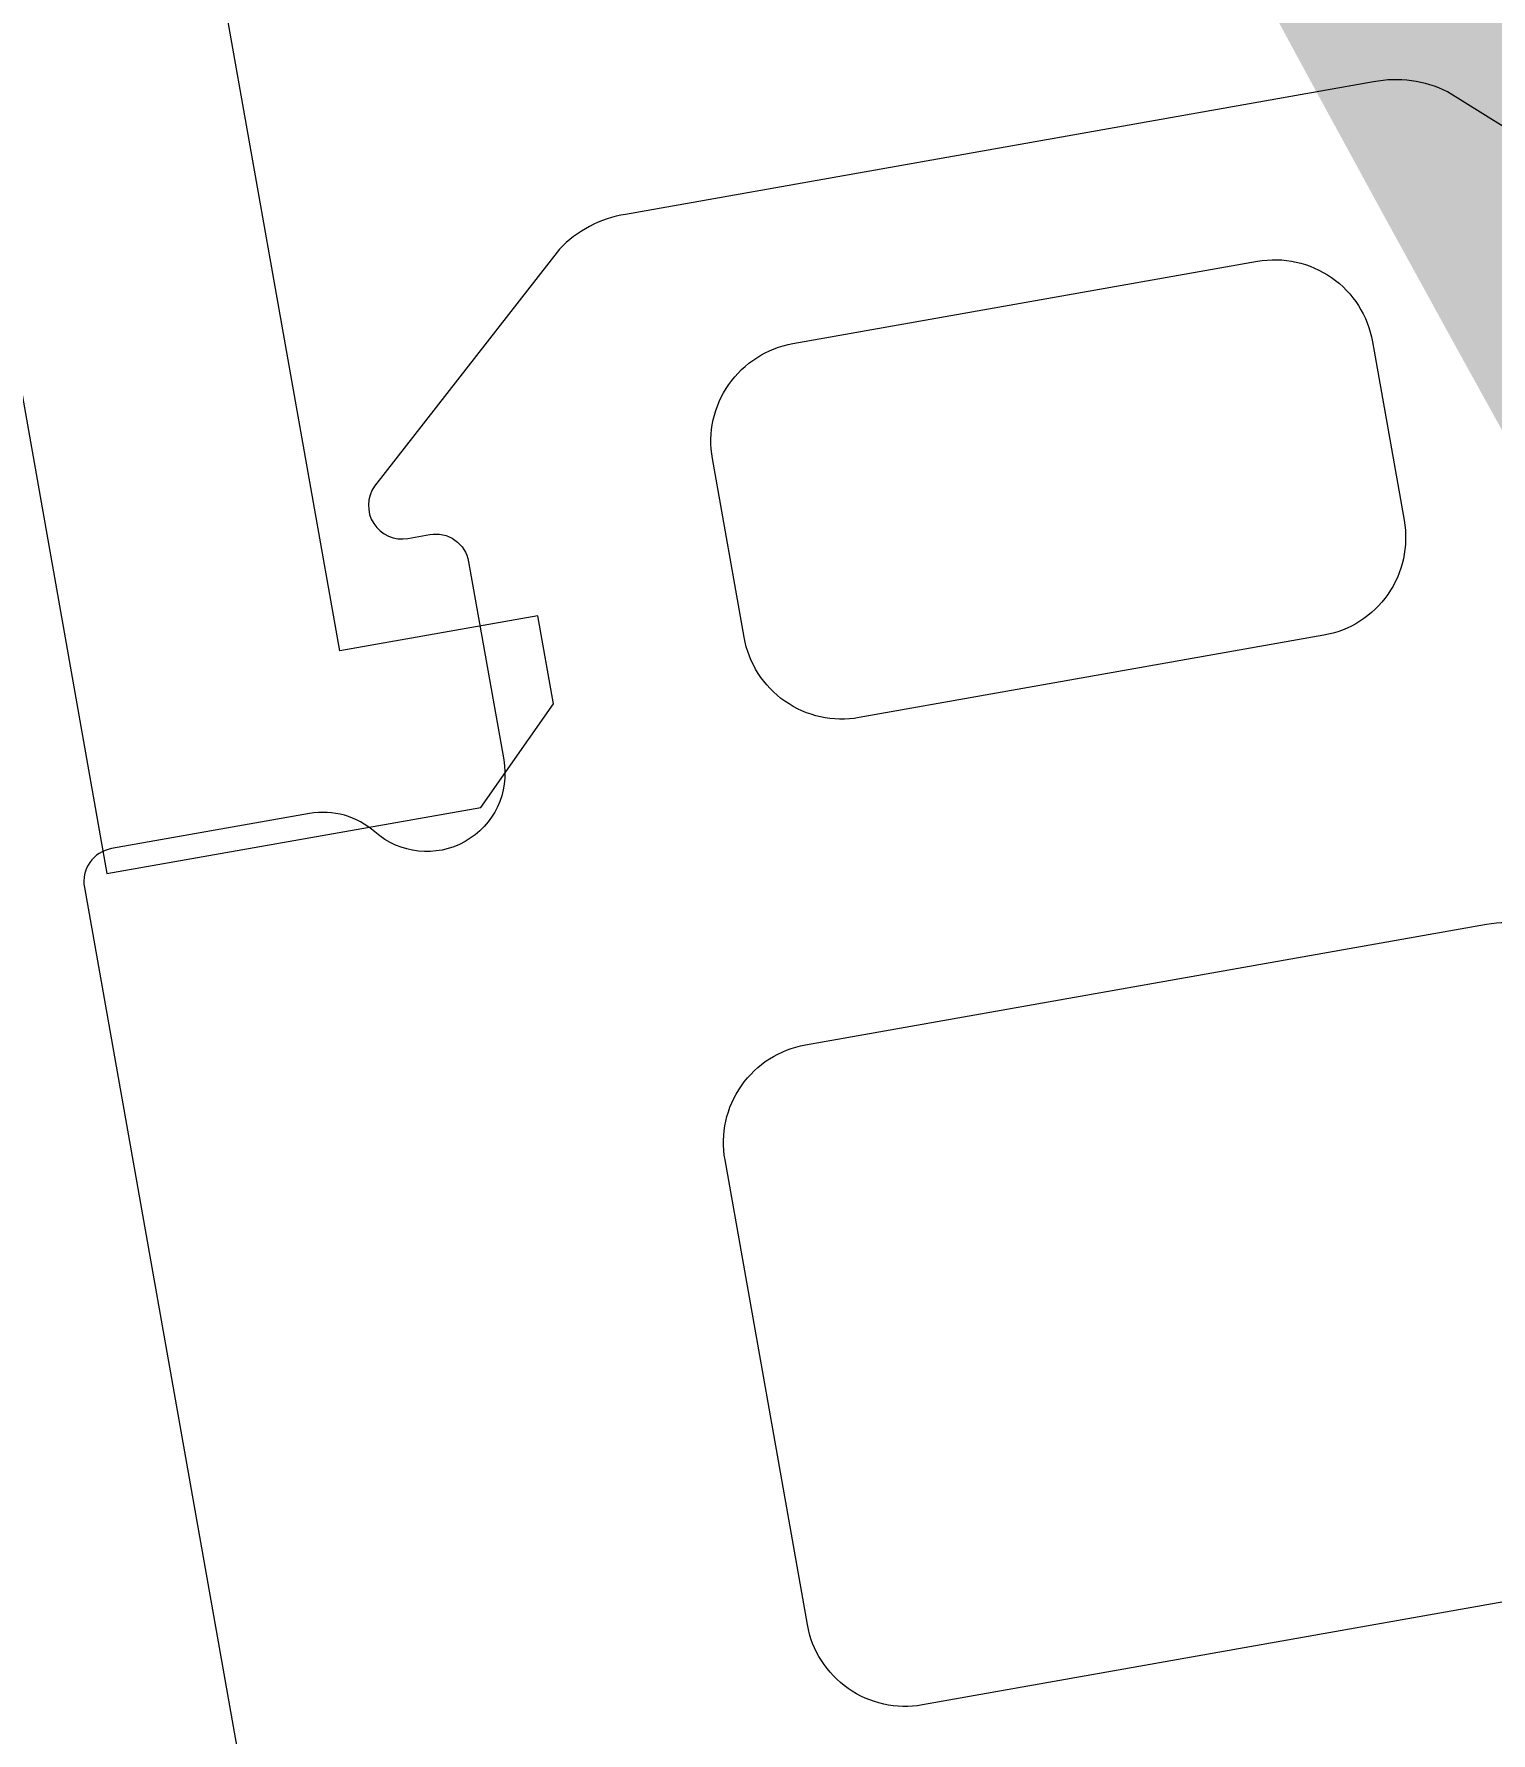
# Model space of a CAD drawing. Header units: millimetres. Extents: x 0 to 9491604, y -172998 to 295086.
# Drawn here: x 396827.21 to 396835.16, y 51142.23 to 51151.5 of the extents above; entities that cross this region are included whole.
import ezdxf
from ezdxf.enums import TextEntityAlignment as Align

# ---------------------------------------------------------------- set-up
doc = ezdxf.new("R2018")
doc.units = ezdxf.units.MM
for name, color, linetype, lineweight in [('АР_Маркер экспликации', 239, 'Continuous', 13), ('АР_Номер помещения', 250, 'Continuous', 9), ('АР_Размеры', 175, 'Continuous', 9), ('АР_Сущ Несущая стена', 250, 'Continuous', 50)]:
    doc.layers.add(name, color=color, linetype=linetype, lineweight=lineweight)
doc.layers.add('АР_Названия помещений', color=124, linetype='Continuous', lineweight=5, plot=False)
doc.layers.add('АР_Помещения_площадь', color=19, linetype='Continuous', lineweight=9, plot=False)
doc.styles.add('ISOCPEUR', font='', dxfattribs={"height": 250})
doc.styles.get("Standard").update_dxf_attribs({"font": 'GOST.TTF'})
doc.styles.get('ISOCPEUR').set_extended_font_data('ISOCPEUR', italic=True)

# ---------------------------------------------------------------- blocks, each defined once
blk = doc.blocks.new('*U252')
at = {"color": 7, "style": 'ISOCPEUR', "width": 0.7, "flags": 1}
blk.add_attdef('КАТЕГОРИЯ', (-499.1655, -2092.1864), '', height=250, dxfattribs=at)
at = {"layer": 'АР_Номер помещения', "color": 7, "style": 'ISOCPEUR', "width": 0.7}
blk.add_attdef('НОМЕР_ПОМЕЩЕНИЯ', text='', height=300, dxfattribs=at).set_placement((-13874.5004, 6637.5515), align=Align.MIDDLE_CENTER)
at = {"layer": 'АР_Помещения_площадь', "color": 7, "lineweight": 30, "width": 0.7, "flags": 104}
blk.add_attdef('ИМЯ_ПОМЕЩЕНИЯ', text='', height=100, dxfattribs=at).set_placement((157.6277, 1217.1414), align=Align.MIDDLE_CENTER)
at = {"layer": 'АР_Помещения_площадь', "color": 7, "style": 'ISOCPEUR', "width": 0.7}
blk.add_attdef('ПЛОЩАДЬ_ПОМЕЩЕНИЯ', text='', height=200, dxfattribs=at).set_placement((-12654.5821, 407.6716), align=Align.MIDDLE_RIGHT)
blk = doc.blocks.new('*U251')
at = {"color": 7, "style": 'ISOCPEUR', "width": 0.7, "flags": 1}
blk.add_attdef('КАТЕГОРИЯ', (-499.1655, -2092.1864), '', height=250, dxfattribs=at)
at = {"layer": 'АР_Номер помещения', "color": 7, "style": 'ISOCPEUR', "width": 0.7}
blk.add_attdef('НОМЕР_ПОМЕЩЕНИЯ', text='', height=300, dxfattribs=at).set_placement((-17424.9012, 1870.773), align=Align.MIDDLE_CENTER)
at = {"layer": 'АР_Помещения_площадь', "color": 7, "lineweight": 30, "width": 0.7, "flags": 104}
blk.add_attdef('ИМЯ_ПОМЕЩЕНИЯ', text='', height=100, dxfattribs=at).set_placement((157.6277, 1217.1414), align=Align.MIDDLE_CENTER)
at = {"layer": 'АР_Помещения_площадь', "color": 7, "style": 'ISOCPEUR', "width": 0.7}
blk.add_attdef('ПЛОЩАДЬ_ПОМЕЩЕНИЯ', text='', height=200, dxfattribs=at).set_placement((-12452.8113, 399.3563), align=Align.MIDDLE_RIGHT)

msp = doc.modelspace()

# ---------------------------------------------------------------- linework, layer by layer
at = {"layer": 'АР_Размеры', "color": 5, "lineweight": 9, "ltscale": 100, "transparency": 33554687}
for points in [[(396810.3287, 51244.3997), (396827.6061, 51146.9179), (396829.647, 51147.2797), (396830.042, 51147.8449), (396829.9569, 51148.3252), (396828.8765, 51148.1337), (396828.0041, 51153.0558)], [(396810.3287, 51244.3997), (396827.6061, 51146.9179), (396829.647, 51147.2797), (396830.042, 51147.8449), (396829.9569, 51148.3252), (396828.8765, 51148.1337), (396828.0041, 51153.0558)], [(396810.3287, 51244.3997), (396827.6061, 51146.9179), (396829.647, 51147.2797), (396830.042, 51147.8449), (396829.9569, 51148.3252), (396828.8765, 51148.1337), (396828.0041, 51153.0558)], [(396810.3287, 51244.3997), (396827.6061, 51146.9179), (396829.647, 51147.2797), (396830.042, 51147.8449), (396829.9569, 51148.3252), (396828.8765, 51148.1337), (396828.0041, 51153.0558)], [(396810.3287, 51244.3997), (396827.6061, 51146.9179), (396829.647, 51147.2797), (396830.042, 51147.8449), (396829.9569, 51148.3252), (396828.8765, 51148.1337), (396828.0041, 51153.0558)], [(396810.3287, 51244.3997), (396827.6061, 51146.9179), (396829.647, 51147.2797), (396830.042, 51147.8449), (396829.9569, 51148.3252), (396828.8765, 51148.1337), (396828.0041, 51153.0558)], [(396810.3287, 51244.3997), (396827.6061, 51146.9179), (396829.647, 51147.2797), (396830.042, 51147.8449), (396829.9569, 51148.3252), (396828.8765, 51148.1337), (396828.0041, 51153.0558)], [(396810.3287, 51244.3997), (396827.6061, 51146.9179), (396829.647, 51147.2797), (396830.042, 51147.8449), (396829.9569, 51148.3252), (396828.8765, 51148.1337), (396828.0041, 51153.0558)], [(396810.3287, 51244.3997), (396827.6061, 51146.9179), (396829.647, 51147.2797), (396830.042, 51147.8449), (396829.9569, 51148.3252), (396828.8765, 51148.1337), (396828.0041, 51153.0558)], [(396810.3287, 51244.3997), (396827.6061, 51146.9179), (396829.647, 51147.2797), (396830.042, 51147.8449), (396829.9569, 51148.3252), (396828.8765, 51148.1337), (396828.0041, 51153.0558)], [(396810.3287, 51244.3997), (396827.6061, 51146.9179), (396829.647, 51147.2797), (396830.042, 51147.8449), (396829.9569, 51148.3252), (396828.8765, 51148.1337), (396828.0041, 51153.0558)], [(396810.3287, 51244.3997), (396827.6061, 51146.9179), (396829.647, 51147.2797), (396830.042, 51147.8449), (396829.9569, 51148.3252), (396828.8765, 51148.1337), (396828.0041, 51153.0558)], [(396810.3287, 51244.3997), (396827.6061, 51146.9179), (396829.647, 51147.2797), (396830.042, 51147.8449), (396829.9569, 51148.3252), (396828.8765, 51148.1337), (396828.0041, 51153.0558)], [(396810.3287, 51244.3997), (396827.6061, 51146.9179), (396829.647, 51147.2797), (396830.042, 51147.8449), (396829.9569, 51148.3252), (396828.8765, 51148.1337), (396828.0041, 51153.0558)], [(396810.3287, 51244.3997), (396827.6061, 51146.9179), (396829.647, 51147.2797), (396830.042, 51147.8449), (396829.9569, 51148.3252), (396828.8765, 51148.1337), (396828.0041, 51153.0558)], [(396810.3287, 51244.3997), (396827.6061, 51146.9179), (396829.647, 51147.2797), (396830.042, 51147.8449), (396829.9569, 51148.3252), (396828.8765, 51148.1337), (396828.0041, 51153.0558)], [(396810.3287, 51244.3997), (396827.6061, 51146.9179), (396829.647, 51147.2797), (396830.042, 51147.8449), (396829.9569, 51148.3252), (396828.8765, 51148.1337), (396828.0041, 51153.0558)], [(396810.3287, 51244.3997), (396827.6061, 51146.9179), (396829.647, 51147.2797), (396830.042, 51147.8449), (396829.9569, 51148.3252), (396828.8765, 51148.1337), (396828.0041, 51153.0558)], [(396810.3287, 51244.3997), (396827.6061, 51146.9179), (396829.647, 51147.2797), (396830.042, 51147.8449), (396829.9569, 51148.3252), (396828.8765, 51148.1337), (396828.0041, 51153.0558)], [(396810.3287, 51244.3997), (396827.6061, 51146.9179), (396829.647, 51147.2797), (396830.042, 51147.8449), (396829.9569, 51148.3252), (396828.8765, 51148.1337), (396828.0041, 51153.0558)], [(396810.3287, 51244.3997), (396827.6061, 51146.9179), (396829.647, 51147.2797), (396830.042, 51147.8449), (396829.9569, 51148.3252), (396828.8765, 51148.1337), (396828.0041, 51153.0558)], [(396810.3287, 51244.3997), (396827.6061, 51146.9179), (396829.647, 51147.2797), (396830.042, 51147.8449), (396829.9569, 51148.3252), (396828.8765, 51148.1337), (396828.0041, 51153.0558)], [(396810.3287, 51244.3997), (396827.6061, 51146.9179), (396829.647, 51147.2797), (396830.042, 51147.8449), (396829.9569, 51148.3252), (396828.8765, 51148.1337), (396828.0041, 51153.0558)], [(396810.3287, 51244.3997), (396827.6061, 51146.9179), (396829.647, 51147.2797), (396830.042, 51147.8449), (396829.9569, 51148.3252), (396828.8765, 51148.1337), (396828.0041, 51153.0558)], [(396810.3287, 51244.3997), (396827.6061, 51146.9179), (396829.647, 51147.2797), (396830.042, 51147.8449), (396829.9569, 51148.3252), (396828.8765, 51148.1337), (396828.0041, 51153.0558)], [(396810.3287, 51244.3997), (396827.6061, 51146.9179), (396829.647, 51147.2797), (396830.042, 51147.8449), (396829.9569, 51148.3252), (396828.8765, 51148.1337), (396828.0041, 51153.0558)], [(396810.3287, 51244.3997), (396827.6061, 51146.9179), (396829.647, 51147.2797), (396830.042, 51147.8449), (396829.9569, 51148.3252), (396828.8765, 51148.1337), (396828.0041, 51153.0558)], [(396810.3287, 51244.3997), (396827.6061, 51146.9179), (396829.647, 51147.2797), (396830.042, 51147.8449), (396829.9569, 51148.3252), (396828.8765, 51148.1337), (396828.0041, 51153.0558)], [(396810.3287, 51244.3997), (396827.6061, 51146.9179), (396829.647, 51147.2797), (396830.042, 51147.8449), (396829.9569, 51148.3252), (396828.8765, 51148.1337), (396828.0041, 51153.0558)], [(396810.3287, 51244.3997), (396827.6061, 51146.9179), (396829.647, 51147.2797), (396830.042, 51147.8449), (396829.9569, 51148.3252), (396828.8765, 51148.1337), (396828.0041, 51153.0558)], [(396810.3287, 51244.3997), (396827.6061, 51146.9179), (396829.647, 51147.2797), (396830.042, 51147.8449), (396829.9569, 51148.3252), (396828.8765, 51148.1337), (396828.0041, 51153.0558)], [(396810.3287, 51244.3997), (396827.6061, 51146.9179), (396829.647, 51147.2797), (396830.042, 51147.8449), (396829.9569, 51148.3252), (396828.8765, 51148.1337), (396828.0041, 51153.0558)], [(396810.3287, 51244.3997), (396827.6061, 51146.9179), (396829.647, 51147.2797), (396830.042, 51147.8449), (396829.9569, 51148.3252), (396828.8765, 51148.1337), (396828.0041, 51153.0558)], [(396810.3287, 51244.3997), (396827.6061, 51146.9179), (396829.647, 51147.2797), (396830.042, 51147.8449), (396829.9569, 51148.3252), (396828.8765, 51148.1337), (396828.0041, 51153.0558)], [(396810.3287, 51244.3997), (396827.6061, 51146.9179), (396829.647, 51147.2797), (396830.042, 51147.8449), (396829.9569, 51148.3252), (396828.8765, 51148.1337), (396828.0041, 51153.0558)], [(396810.3287, 51244.3997), (396827.6061, 51146.9179), (396829.647, 51147.2797), (396830.042, 51147.8449), (396829.9569, 51148.3252), (396828.8765, 51148.1337), (396828.0041, 51153.0558)], [(396810.3287, 51244.3997), (396827.6061, 51146.9179), (396829.647, 51147.2797), (396830.042, 51147.8449), (396829.9569, 51148.3252), (396828.8765, 51148.1337), (396828.0041, 51153.0558)], [(396827.4828, 51146.8424), (396827.4828, 51146.8424)], [(396827.4828, 51146.8424), (396827.4828, 51146.8424)], [(396827.4828, 51146.8424), (396827.4828, 51146.8424)], [(396827.4828, 51146.8424), (396827.4828, 51146.8424)], [(396827.4828, 51146.8424), (396827.4828, 51146.8424)], [(396827.4828, 51146.8424), (396827.4828, 51146.8424)], [(396827.4828, 51146.8424), (396827.4828, 51146.8424)], [(396827.4828, 51146.8424), (396827.4828, 51146.8424)], [(396827.4828, 51146.8424), (396827.4828, 51146.8424)], [(396827.4828, 51146.8424), (396827.4828, 51146.8424)], [(396827.4828, 51146.8424), (396827.4828, 51146.8424)], [(396827.4828, 51146.8424), (396827.4828, 51146.8424)], [(396827.4828, 51146.8424), (396827.4828, 51146.8424)], [(396827.4828, 51146.8424), (396827.4828, 51146.8424)], [(396827.4828, 51146.8424), (396827.4828, 51146.8424)], [(396827.4828, 51146.8424), (396827.4828, 51146.8424)], [(396827.4828, 51146.8424), (396827.4828, 51146.8424)], [(396827.4828, 51146.8424), (396827.4828, 51146.8424)], [(396827.4828, 51146.8424), (396827.4828, 51146.8424)], [(396827.4828, 51146.8424), (396827.4828, 51146.8424)], [(396827.4828, 51146.8424), (396827.4828, 51146.8424)], [(396827.4828, 51146.8424), (396827.4828, 51146.8424)], [(396827.4828, 51146.8424), (396827.4828, 51146.8424)], [(396827.4828, 51146.8424), (396827.4828, 51146.8424)], [(396827.4828, 51146.8424), (396827.4828, 51146.8424)], [(396827.4828, 51146.8424), (396827.4828, 51146.8424)], [(396827.4828, 51146.8424), (396827.4828, 51146.8424)], [(396827.4828, 51146.8424), (396827.4828, 51146.8424)], [(396827.4828, 51146.8424), (396827.4828, 51146.8424)], [(396827.4828, 51146.8424), (396827.4828, 51146.8424)], [(396827.4828, 51146.8424), (396827.4828, 51146.8424)], [(396827.4828, 51146.8424), (396827.4828, 51146.8424)], [(396827.4828, 51146.8424), (396827.4828, 51146.8424)], [(396827.4828, 51146.8424), (396827.4828, 51146.8424)], [(396827.4828, 51146.8424), (396827.4828, 51146.8424)], [(396827.4828, 51146.8424), (396827.4828, 51146.8424)], [(396827.4828, 51146.8424), (396827.4828, 51146.8424)]]:
    msp.add_lwpolyline(points, dxfattribs=at)
msp.add_lwpolyline([(396836.3133, 51150.3165), (396834.9213, 51151.1841, 0.164348), (396834.5173, 51151.2384), (396830.4356, 51150.515, 0.164348), (396830.0749, 51150.3252), (396829.0659, 51149.032, 0.66825), (396829.2477, 51148.7471), (396829.3677, 51148.7684, -0.4144), (396829.5797, 51148.6202), (396829.7712, 51147.5397, -0.710164), (396829.0685, 51147.1455, 0.228752), (396828.7114, 51147.2459), (396827.631, 51147.0544, 0.4144), (396827.4828, 51146.8424), (396828.7382, 51139.7594, 0.430028)], format="xyb", dxfattribs=at)
msp.add_lwpolyline([(396836.3133, 51150.3165), (396834.9213, 51151.1841, 0.164348), (396834.5173, 51151.2384), (396830.4356, 51150.515, 0.164348), (396830.0749, 51150.3252), (396829.0659, 51149.032, 0.66825), (396829.2477, 51148.7471), (396829.3677, 51148.7684, -0.4144), (396829.5797, 51148.6202), (396829.7712, 51147.5397, -0.710164), (396829.0685, 51147.1455, 0.228752), (396828.7114, 51147.2459), (396827.631, 51147.0544, 0.4144), (396827.4828, 51146.8424), (396828.7382, 51139.7594, 0.430028)], format="xyb", dxfattribs=at)
msp.add_lwpolyline([(396836.3133, 51150.3165), (396834.9213, 51151.1841, 0.164348), (396834.5173, 51151.2384), (396830.4356, 51150.515, 0.164348), (396830.0749, 51150.3252), (396829.0659, 51149.032, 0.66825), (396829.2477, 51148.7471), (396829.3677, 51148.7684, -0.4144), (396829.5797, 51148.6202), (396829.7712, 51147.5397, -0.710164), (396829.0685, 51147.1455, 0.228752), (396828.7114, 51147.2459), (396827.631, 51147.0544, 0.4144), (396827.4828, 51146.8424), (396828.7382, 51139.7594, 0.430028)], format="xyb", dxfattribs=at)
msp.add_lwpolyline([(396836.3133, 51150.3165), (396834.9213, 51151.1841, 0.164348), (396834.5173, 51151.2384), (396830.4356, 51150.515, 0.164348), (396830.0749, 51150.3252), (396829.0659, 51149.032, 0.66825), (396829.2477, 51148.7471), (396829.3677, 51148.7684, -0.4144), (396829.5797, 51148.6202), (396829.7712, 51147.5397, -0.710164), (396829.0685, 51147.1455, 0.228752), (396828.7114, 51147.2459), (396827.631, 51147.0544, 0.4144), (396827.4828, 51146.8424), (396828.7382, 51139.7594, 0.430028)], format="xyb", dxfattribs=at)
msp.add_lwpolyline([(396836.3133, 51150.3165), (396834.9213, 51151.1841, 0.164348), (396834.5173, 51151.2384), (396830.4356, 51150.515, 0.164348), (396830.0749, 51150.3252), (396829.0659, 51149.032, 0.66825), (396829.2477, 51148.7471), (396829.3677, 51148.7684, -0.4144), (396829.5797, 51148.6202), (396829.7712, 51147.5397, -0.710164), (396829.0685, 51147.1455, 0.228752), (396828.7114, 51147.2459), (396827.631, 51147.0544, 0.4144), (396827.4828, 51146.8424), (396828.7382, 51139.7594, 0.430028)], format="xyb", dxfattribs=at)
msp.add_lwpolyline([(396836.3133, 51150.3165), (396834.9213, 51151.1841, 0.164348), (396834.5173, 51151.2384), (396830.4356, 51150.515, 0.164348), (396830.0749, 51150.3252), (396829.0659, 51149.032, 0.66825), (396829.2477, 51148.7471), (396829.3677, 51148.7684, -0.4144), (396829.5797, 51148.6202), (396829.7712, 51147.5397, -0.710164), (396829.0685, 51147.1455, 0.228752), (396828.7114, 51147.2459), (396827.631, 51147.0544, 0.4144), (396827.4828, 51146.8424), (396828.7382, 51139.7594, 0.430028)], format="xyb", dxfattribs=at)
msp.add_lwpolyline([(396836.3133, 51150.3165), (396834.9213, 51151.1841, 0.164348), (396834.5173, 51151.2384), (396830.4356, 51150.515, 0.164348), (396830.0749, 51150.3252), (396829.0659, 51149.032, 0.66825), (396829.2477, 51148.7471), (396829.3677, 51148.7684, -0.4144), (396829.5797, 51148.6202), (396829.7712, 51147.5397, -0.710164), (396829.0685, 51147.1455, 0.228752), (396828.7114, 51147.2459), (396827.631, 51147.0544, 0.4144), (396827.4828, 51146.8424), (396828.7382, 51139.7594, 0.430028)], format="xyb", dxfattribs=at)
msp.add_lwpolyline([(396836.3133, 51150.3165), (396834.9213, 51151.1841, 0.164348), (396834.5173, 51151.2384), (396830.4356, 51150.515, 0.164348), (396830.0749, 51150.3252), (396829.0659, 51149.032, 0.66825), (396829.2477, 51148.7471), (396829.3677, 51148.7684, -0.4144), (396829.5797, 51148.6202), (396829.7712, 51147.5397, -0.710164), (396829.0685, 51147.1455, 0.228752), (396828.7114, 51147.2459), (396827.631, 51147.0544, 0.4144), (396827.4828, 51146.8424), (396828.7382, 51139.7594, 0.430028)], format="xyb", dxfattribs=at)
msp.add_lwpolyline([(396836.3133, 51150.3165), (396834.9213, 51151.1841, 0.164348), (396834.5173, 51151.2384), (396830.4356, 51150.515, 0.164348), (396830.0749, 51150.3252), (396829.0659, 51149.032, 0.66825), (396829.2477, 51148.7471), (396829.3677, 51148.7684, -0.4144), (396829.5797, 51148.6202), (396829.7712, 51147.5397, -0.710164), (396829.0685, 51147.1455, 0.228752), (396828.7114, 51147.2459), (396827.631, 51147.0544, 0.4144), (396827.4828, 51146.8424), (396828.7382, 51139.7594, 0.430028)], format="xyb", dxfattribs=at)
msp.add_lwpolyline([(396836.3133, 51150.3165), (396834.9213, 51151.1841, 0.164348), (396834.5173, 51151.2384), (396830.4356, 51150.515, 0.164348), (396830.0749, 51150.3252), (396829.0659, 51149.032, 0.66825), (396829.2477, 51148.7471), (396829.3677, 51148.7684, -0.4144), (396829.5797, 51148.6202), (396829.7712, 51147.5397, -0.710164), (396829.0685, 51147.1455, 0.228752), (396828.7114, 51147.2459), (396827.631, 51147.0544, 0.4144), (396827.4828, 51146.8424), (396828.7382, 51139.7594, 0.430028)], format="xyb", dxfattribs=at)
msp.add_lwpolyline([(396836.3133, 51150.3165), (396834.9213, 51151.1841, 0.164348), (396834.5173, 51151.2384), (396830.4356, 51150.515, 0.164348), (396830.0749, 51150.3252), (396829.0659, 51149.032, 0.66825), (396829.2477, 51148.7471), (396829.3677, 51148.7684, -0.4144), (396829.5797, 51148.6202), (396829.7712, 51147.5397, -0.710164), (396829.0685, 51147.1455, 0.228752), (396828.7114, 51147.2459), (396827.631, 51147.0544, 0.4144), (396827.4828, 51146.8424), (396828.7382, 51139.7594, 0.430028)], format="xyb", dxfattribs=at)
msp.add_lwpolyline([(396836.3133, 51150.3165), (396834.9213, 51151.1841, 0.164348), (396834.5173, 51151.2384), (396830.4356, 51150.515, 0.164348), (396830.0749, 51150.3252), (396829.0659, 51149.032, 0.66825), (396829.2477, 51148.7471), (396829.3677, 51148.7684, -0.4144), (396829.5797, 51148.6202), (396829.7712, 51147.5397, -0.710164), (396829.0685, 51147.1455, 0.228752), (396828.7114, 51147.2459), (396827.631, 51147.0544, 0.4144), (396827.4828, 51146.8424), (396828.7382, 51139.7594, 0.430028)], format="xyb", dxfattribs=at)
msp.add_lwpolyline([(396836.3133, 51150.3165), (396834.9213, 51151.1841, 0.164348), (396834.5173, 51151.2384), (396830.4356, 51150.515, 0.164348), (396830.0749, 51150.3252), (396829.0659, 51149.032, 0.66825), (396829.2477, 51148.7471), (396829.3677, 51148.7684, -0.4144), (396829.5797, 51148.6202), (396829.7712, 51147.5397, -0.710164), (396829.0685, 51147.1455, 0.228752), (396828.7114, 51147.2459), (396827.631, 51147.0544, 0.4144), (396827.4828, 51146.8424), (396828.7382, 51139.7594, 0.430028)], format="xyb", dxfattribs=at)
msp.add_lwpolyline([(396836.3133, 51150.3165), (396834.9213, 51151.1841, 0.164348), (396834.5173, 51151.2384), (396830.4356, 51150.515, 0.164348), (396830.0749, 51150.3252), (396829.0659, 51149.032, 0.66825), (396829.2477, 51148.7471), (396829.3677, 51148.7684, -0.4144), (396829.5797, 51148.6202), (396829.7712, 51147.5397, -0.710164), (396829.0685, 51147.1455, 0.228752), (396828.7114, 51147.2459), (396827.631, 51147.0544, 0.4144), (396827.4828, 51146.8424), (396828.7382, 51139.7594, 0.430028)], format="xyb", dxfattribs=at)
msp.add_lwpolyline([(396836.3133, 51150.3165), (396834.9213, 51151.1841, 0.164348), (396834.5173, 51151.2384), (396830.4356, 51150.515, 0.164348), (396830.0749, 51150.3252), (396829.0659, 51149.032, 0.66825), (396829.2477, 51148.7471), (396829.3677, 51148.7684, -0.4144), (396829.5797, 51148.6202), (396829.7712, 51147.5397, -0.710164), (396829.0685, 51147.1455, 0.228752), (396828.7114, 51147.2459), (396827.631, 51147.0544, 0.4144), (396827.4828, 51146.8424), (396828.7382, 51139.7594, 0.430028)], format="xyb", dxfattribs=at)
msp.add_lwpolyline([(396836.3133, 51150.3165), (396834.9213, 51151.1841, 0.164348), (396834.5173, 51151.2384), (396830.4356, 51150.515, 0.164348), (396830.0749, 51150.3252), (396829.0659, 51149.032, 0.66825), (396829.2477, 51148.7471), (396829.3677, 51148.7684, -0.4144), (396829.5797, 51148.6202), (396829.7712, 51147.5397, -0.710164), (396829.0685, 51147.1455, 0.228752), (396828.7114, 51147.2459), (396827.631, 51147.0544, 0.4144), (396827.4828, 51146.8424), (396828.7382, 51139.7594, 0.430028)], format="xyb", dxfattribs=at)
msp.add_lwpolyline([(396836.3133, 51150.3165), (396834.9213, 51151.1841, 0.164348), (396834.5173, 51151.2384), (396830.4356, 51150.515, 0.164348), (396830.0749, 51150.3252), (396829.0659, 51149.032, 0.66825), (396829.2477, 51148.7471), (396829.3677, 51148.7684, -0.4144), (396829.5797, 51148.6202), (396829.7712, 51147.5397, -0.710164), (396829.0685, 51147.1455, 0.228752), (396828.7114, 51147.2459), (396827.631, 51147.0544, 0.4144), (396827.4828, 51146.8424), (396828.7382, 51139.7594, 0.430028)], format="xyb", dxfattribs=at)
msp.add_lwpolyline([(396836.3133, 51150.3165), (396834.9213, 51151.1841, 0.164348), (396834.5173, 51151.2384), (396830.4356, 51150.515, 0.164348), (396830.0749, 51150.3252), (396829.0659, 51149.032, 0.66825), (396829.2477, 51148.7471), (396829.3677, 51148.7684, -0.4144), (396829.5797, 51148.6202), (396829.7712, 51147.5397, -0.710164), (396829.0685, 51147.1455, 0.228752), (396828.7114, 51147.2459), (396827.631, 51147.0544, 0.4144), (396827.4828, 51146.8424), (396828.7382, 51139.7594, 0.430028)], format="xyb", dxfattribs=at)
msp.add_lwpolyline([(396836.3133, 51150.3165), (396834.9213, 51151.1841, 0.164348), (396834.5173, 51151.2384), (396830.4356, 51150.515, 0.164348), (396830.0749, 51150.3252), (396829.0659, 51149.032, 0.66825), (396829.2477, 51148.7471), (396829.3677, 51148.7684, -0.4144), (396829.5797, 51148.6202), (396829.7712, 51147.5397, -0.710164), (396829.0685, 51147.1455, 0.228752), (396828.7114, 51147.2459), (396827.631, 51147.0544, 0.4144), (396827.4828, 51146.8424), (396828.7382, 51139.7594, 0.430028)], format="xyb", dxfattribs=at)
msp.add_lwpolyline([(396836.3133, 51150.3165), (396834.9213, 51151.1841, 0.164348), (396834.5173, 51151.2384), (396830.4356, 51150.515, 0.164348), (396830.0749, 51150.3252), (396829.0659, 51149.032, 0.66825), (396829.2477, 51148.7471), (396829.3677, 51148.7684, -0.4144), (396829.5797, 51148.6202), (396829.7712, 51147.5397, -0.710164), (396829.0685, 51147.1455, 0.228752), (396828.7114, 51147.2459), (396827.631, 51147.0544, 0.4144), (396827.4828, 51146.8424), (396828.7382, 51139.7594, 0.430028)], format="xyb", dxfattribs=at)
msp.add_lwpolyline([(396836.3133, 51150.3165), (396834.9213, 51151.1841, 0.164348), (396834.5173, 51151.2384), (396830.4356, 51150.515, 0.164348), (396830.0749, 51150.3252), (396829.0659, 51149.032, 0.66825), (396829.2477, 51148.7471), (396829.3677, 51148.7684, -0.4144), (396829.5797, 51148.6202), (396829.7712, 51147.5397, -0.710164), (396829.0685, 51147.1455, 0.228752), (396828.7114, 51147.2459), (396827.631, 51147.0544, 0.4144), (396827.4828, 51146.8424), (396828.7382, 51139.7594, 0.430028)], format="xyb", dxfattribs=at)
msp.add_lwpolyline([(396836.3133, 51150.3165), (396834.9213, 51151.1841, 0.164348), (396834.5173, 51151.2384), (396830.4356, 51150.515, 0.164348), (396830.0749, 51150.3252), (396829.0659, 51149.032, 0.66825), (396829.2477, 51148.7471), (396829.3677, 51148.7684, -0.4144), (396829.5797, 51148.6202), (396829.7712, 51147.5397, -0.710164), (396829.0685, 51147.1455, 0.228752), (396828.7114, 51147.2459), (396827.631, 51147.0544, 0.4144), (396827.4828, 51146.8424), (396828.7382, 51139.7594, 0.430028)], format="xyb", dxfattribs=at)
msp.add_lwpolyline([(396836.3133, 51150.3165), (396834.9213, 51151.1841, 0.164348), (396834.5173, 51151.2384), (396830.4356, 51150.515, 0.164348), (396830.0749, 51150.3252), (396829.0659, 51149.032, 0.66825), (396829.2477, 51148.7471), (396829.3677, 51148.7684, -0.4144), (396829.5797, 51148.6202), (396829.7712, 51147.5397, -0.710164), (396829.0685, 51147.1455, 0.228752), (396828.7114, 51147.2459), (396827.631, 51147.0544, 0.4144), (396827.4828, 51146.8424), (396828.7382, 51139.7594, 0.430028)], format="xyb", dxfattribs=at)
msp.add_lwpolyline([(396836.3133, 51150.3165), (396834.9213, 51151.1841, 0.164348), (396834.5173, 51151.2384), (396830.4356, 51150.515, 0.164348), (396830.0749, 51150.3252), (396829.0659, 51149.032, 0.66825), (396829.2477, 51148.7471), (396829.3677, 51148.7684, -0.4144), (396829.5797, 51148.6202), (396829.7712, 51147.5397, -0.710164), (396829.0685, 51147.1455, 0.228752), (396828.7114, 51147.2459), (396827.631, 51147.0544, 0.4144), (396827.4828, 51146.8424), (396828.7382, 51139.7594, 0.430028)], format="xyb", dxfattribs=at)
msp.add_lwpolyline([(396836.3133, 51150.3165), (396834.9213, 51151.1841, 0.164348), (396834.5173, 51151.2384), (396830.4356, 51150.515, 0.164348), (396830.0749, 51150.3252), (396829.0659, 51149.032, 0.66825), (396829.2477, 51148.7471), (396829.3677, 51148.7684, -0.4144), (396829.5797, 51148.6202), (396829.7712, 51147.5397, -0.710164), (396829.0685, 51147.1455, 0.228752), (396828.7114, 51147.2459), (396827.631, 51147.0544, 0.4144), (396827.4828, 51146.8424), (396828.7382, 51139.7594, 0.430028)], format="xyb", dxfattribs=at)
msp.add_lwpolyline([(396836.3133, 51150.3165), (396834.9213, 51151.1841, 0.164348), (396834.5173, 51151.2384), (396830.4356, 51150.515, 0.164348), (396830.0749, 51150.3252), (396829.0659, 51149.032, 0.66825), (396829.2477, 51148.7471), (396829.3677, 51148.7684, -0.4144), (396829.5797, 51148.6202), (396829.7712, 51147.5397, -0.710164), (396829.0685, 51147.1455, 0.228752), (396828.7114, 51147.2459), (396827.631, 51147.0544, 0.4144), (396827.4828, 51146.8424), (396828.7382, 51139.7594, 0.430028)], format="xyb", dxfattribs=at)
msp.add_lwpolyline([(396836.3133, 51150.3165), (396834.9213, 51151.1841, 0.164348), (396834.5173, 51151.2384), (396830.4356, 51150.515, 0.164348), (396830.0749, 51150.3252), (396829.0659, 51149.032, 0.66825), (396829.2477, 51148.7471), (396829.3677, 51148.7684, -0.4144), (396829.5797, 51148.6202), (396829.7712, 51147.5397, -0.710164), (396829.0685, 51147.1455, 0.228752), (396828.7114, 51147.2459), (396827.631, 51147.0544, 0.4144), (396827.4828, 51146.8424), (396828.7382, 51139.7594, 0.430028)], format="xyb", dxfattribs=at)
msp.add_lwpolyline([(396836.3133, 51150.3165), (396834.9213, 51151.1841, 0.164348), (396834.5173, 51151.2384), (396830.4356, 51150.515, 0.164348), (396830.0749, 51150.3252), (396829.0659, 51149.032, 0.66825), (396829.2477, 51148.7471), (396829.3677, 51148.7684, -0.4144), (396829.5797, 51148.6202), (396829.7712, 51147.5397, -0.710164), (396829.0685, 51147.1455, 0.228752), (396828.7114, 51147.2459), (396827.631, 51147.0544, 0.4144), (396827.4828, 51146.8424), (396828.7382, 51139.7594, 0.430028)], format="xyb", dxfattribs=at)
msp.add_lwpolyline([(396836.3133, 51150.3165), (396834.9213, 51151.1841, 0.164348), (396834.5173, 51151.2384), (396830.4356, 51150.515, 0.164348), (396830.0749, 51150.3252), (396829.0659, 51149.032, 0.66825), (396829.2477, 51148.7471), (396829.3677, 51148.7684, -0.4144), (396829.5797, 51148.6202), (396829.7712, 51147.5397, -0.710164), (396829.0685, 51147.1455, 0.228752), (396828.7114, 51147.2459), (396827.631, 51147.0544, 0.4144), (396827.4828, 51146.8424), (396828.7382, 51139.7594, 0.430028)], format="xyb", dxfattribs=at)
msp.add_lwpolyline([(396836.3133, 51150.3165), (396834.9213, 51151.1841, 0.164348), (396834.5173, 51151.2384), (396830.4356, 51150.515, 0.164348), (396830.0749, 51150.3252), (396829.0659, 51149.032, 0.66825), (396829.2477, 51148.7471), (396829.3677, 51148.7684, -0.4144), (396829.5797, 51148.6202), (396829.7712, 51147.5397, -0.710164), (396829.0685, 51147.1455, 0.228752), (396828.7114, 51147.2459), (396827.631, 51147.0544, 0.4144), (396827.4828, 51146.8424), (396828.7382, 51139.7594, 0.430028)], format="xyb", dxfattribs=at)
msp.add_lwpolyline([(396836.3133, 51150.3165), (396834.9213, 51151.1841, 0.164348), (396834.5173, 51151.2384), (396830.4356, 51150.515, 0.164348), (396830.0749, 51150.3252), (396829.0659, 51149.032, 0.66825), (396829.2477, 51148.7471), (396829.3677, 51148.7684, -0.4144), (396829.5797, 51148.6202), (396829.7712, 51147.5397, -0.710164), (396829.0685, 51147.1455, 0.228752), (396828.7114, 51147.2459), (396827.631, 51147.0544, 0.4144), (396827.4828, 51146.8424), (396828.7382, 51139.7594, 0.430028)], format="xyb", dxfattribs=at)
msp.add_lwpolyline([(396836.3133, 51150.3165), (396834.9213, 51151.1841, 0.164348), (396834.5173, 51151.2384), (396830.4356, 51150.515, 0.164348), (396830.0749, 51150.3252), (396829.0659, 51149.032, 0.66825), (396829.2477, 51148.7471), (396829.3677, 51148.7684, -0.4144), (396829.5797, 51148.6202), (396829.7712, 51147.5397, -0.710164), (396829.0685, 51147.1455, 0.228752), (396828.7114, 51147.2459), (396827.631, 51147.0544, 0.4144), (396827.4828, 51146.8424), (396828.7382, 51139.7594, 0.430028)], format="xyb", dxfattribs=at)
msp.add_lwpolyline([(396836.3133, 51150.3165), (396834.9213, 51151.1841, 0.164348), (396834.5173, 51151.2384), (396830.4356, 51150.515, 0.164348), (396830.0749, 51150.3252), (396829.0659, 51149.032, 0.66825), (396829.2477, 51148.7471), (396829.3677, 51148.7684, -0.4144), (396829.5797, 51148.6202), (396829.7712, 51147.5397, -0.710164), (396829.0685, 51147.1455, 0.228752), (396828.7114, 51147.2459), (396827.631, 51147.0544, 0.4144), (396827.4828, 51146.8424), (396828.7382, 51139.7594, 0.430028)], format="xyb", dxfattribs=at)
msp.add_lwpolyline([(396836.3133, 51150.3165), (396834.9213, 51151.1841, 0.164348), (396834.5173, 51151.2384), (396830.4356, 51150.515, 0.164348), (396830.0749, 51150.3252), (396829.0659, 51149.032, 0.66825), (396829.2477, 51148.7471), (396829.3677, 51148.7684, -0.4144), (396829.5797, 51148.6202), (396829.7712, 51147.5397, -0.710164), (396829.0685, 51147.1455, 0.228752), (396828.7114, 51147.2459), (396827.631, 51147.0544, 0.4144), (396827.4828, 51146.8424), (396828.7382, 51139.7594, 0.430028)], format="xyb", dxfattribs=at)
msp.add_lwpolyline([(396836.3133, 51150.3165), (396834.9213, 51151.1841, 0.164348), (396834.5173, 51151.2384), (396830.4356, 51150.515, 0.164348), (396830.0749, 51150.3252), (396829.0659, 51149.032, 0.66825), (396829.2477, 51148.7471), (396829.3677, 51148.7684, -0.4144), (396829.5797, 51148.6202), (396829.7712, 51147.5397, -0.710164), (396829.0685, 51147.1455, 0.228752), (396828.7114, 51147.2459), (396827.631, 51147.0544, 0.4144), (396827.4828, 51146.8424), (396828.7382, 51139.7594, 0.430028)], format="xyb", dxfattribs=at)
msp.add_lwpolyline([(396836.3133, 51150.3165), (396834.9213, 51151.1841, 0.164348), (396834.5173, 51151.2384), (396830.4356, 51150.515, 0.164348), (396830.0749, 51150.3252), (396829.0659, 51149.032, 0.66825), (396829.2477, 51148.7471), (396829.3677, 51148.7684, -0.4144), (396829.5797, 51148.6202), (396829.7712, 51147.5397, -0.710164), (396829.0685, 51147.1455, 0.228752), (396828.7114, 51147.2459), (396827.631, 51147.0544, 0.4144), (396827.4828, 51146.8424), (396828.7382, 51139.7594, 0.430028)], format="xyb", dxfattribs=at)
msp.add_lwpolyline([(396836.3133, 51150.3165), (396834.9213, 51151.1841, 0.164348), (396834.5173, 51151.2384), (396830.4356, 51150.515, 0.164348), (396830.0749, 51150.3252), (396829.0659, 51149.032, 0.66825), (396829.2477, 51148.7471), (396829.3677, 51148.7684, -0.4144), (396829.5797, 51148.6202), (396829.7712, 51147.5397, -0.710164), (396829.0685, 51147.1455, 0.228752), (396828.7114, 51147.2459), (396827.631, 51147.0544, 0.4144), (396827.4828, 51146.8424), (396828.7382, 51139.7594, 0.430028)], format="xyb", dxfattribs=at)
at = {"layer": 'АР_Размеры', "color": 5, "lineweight": 9}
for points in [[(396831.3485, 51149.8101), (396833.8837, 51150.2594, -0.414214), (396834.5114, 51149.8207), (396834.6841, 51148.8462, -0.414214), (396834.2454, 51148.2185), (396831.7102, 51147.7692, -0.414214), (396831.0825, 51148.2078), (396830.9098, 51149.1824, -0.414214)], [(396831.3485, 51149.8101), (396833.8837, 51150.2594, -0.414214), (396834.5114, 51149.8207), (396834.6841, 51148.8462, -0.414214), (396834.2454, 51148.2185), (396831.7102, 51147.7692, -0.414214), (396831.0825, 51148.2078), (396830.9098, 51149.1824, -0.414214)], [(396831.3485, 51149.8101), (396833.8837, 51150.2594, -0.414214), (396834.5114, 51149.8207), (396834.6841, 51148.8462, -0.414214), (396834.2454, 51148.2185), (396831.7102, 51147.7692, -0.414214), (396831.0825, 51148.2078), (396830.9098, 51149.1824, -0.414214)], [(396831.3485, 51149.8101), (396833.8837, 51150.2594, -0.414214), (396834.5114, 51149.8207), (396834.6841, 51148.8462, -0.414214), (396834.2454, 51148.2185), (396831.7102, 51147.7692, -0.414214), (396831.0825, 51148.2078), (396830.9098, 51149.1824, -0.414214)], [(396831.3485, 51149.8101), (396833.8837, 51150.2594, -0.414214), (396834.5114, 51149.8207), (396834.6841, 51148.8462, -0.414214), (396834.2454, 51148.2185), (396831.7102, 51147.7692, -0.414214), (396831.0825, 51148.2078), (396830.9098, 51149.1824, -0.414214)], [(396831.3485, 51149.8101), (396833.8837, 51150.2594, -0.414214), (396834.5114, 51149.8207), (396834.6841, 51148.8462, -0.414214), (396834.2454, 51148.2185), (396831.7102, 51147.7692, -0.414214), (396831.0825, 51148.2078), (396830.9098, 51149.1824, -0.414214)], [(396831.3485, 51149.8101), (396833.8837, 51150.2594, -0.414214), (396834.5114, 51149.8207), (396834.6841, 51148.8462, -0.414214), (396834.2454, 51148.2185), (396831.7102, 51147.7692, -0.414214), (396831.0825, 51148.2078), (396830.9098, 51149.1824, -0.414214)], [(396831.3485, 51149.8101), (396833.8837, 51150.2594, -0.414214), (396834.5114, 51149.8207), (396834.6841, 51148.8462, -0.414214), (396834.2454, 51148.2185), (396831.7102, 51147.7692, -0.414214), (396831.0825, 51148.2078), (396830.9098, 51149.1824, -0.414214)], [(396831.3485, 51149.8101), (396833.8837, 51150.2594, -0.414214), (396834.5114, 51149.8207), (396834.6841, 51148.8462, -0.414214), (396834.2454, 51148.2185), (396831.7102, 51147.7692, -0.414214), (396831.0825, 51148.2078), (396830.9098, 51149.1824, -0.414214)], [(396831.3485, 51149.8101), (396833.8837, 51150.2594, -0.414214), (396834.5114, 51149.8207), (396834.6841, 51148.8462, -0.414214), (396834.2454, 51148.2185), (396831.7102, 51147.7692, -0.414214), (396831.0825, 51148.2078), (396830.9098, 51149.1824, -0.414214)], [(396831.3485, 51149.8101), (396833.8837, 51150.2594, -0.414214), (396834.5114, 51149.8207), (396834.6841, 51148.8462, -0.414214), (396834.2454, 51148.2185), (396831.7102, 51147.7692, -0.414214), (396831.0825, 51148.2078), (396830.9098, 51149.1824, -0.414214)], [(396831.3485, 51149.8101), (396833.8837, 51150.2594, -0.414214), (396834.5114, 51149.8207), (396834.6841, 51148.8462, -0.414214), (396834.2454, 51148.2185), (396831.7102, 51147.7692, -0.414214), (396831.0825, 51148.2078), (396830.9098, 51149.1824, -0.414214)], [(396831.3485, 51149.8101), (396833.8837, 51150.2594, -0.414214), (396834.5114, 51149.8207), (396834.6841, 51148.8462, -0.414214), (396834.2454, 51148.2185), (396831.7102, 51147.7692, -0.414214), (396831.0825, 51148.2078), (396830.9098, 51149.1824, -0.414214)], [(396831.3485, 51149.8101), (396833.8837, 51150.2594, -0.414214), (396834.5114, 51149.8207), (396834.6841, 51148.8462, -0.414214), (396834.2454, 51148.2185), (396831.7102, 51147.7692, -0.414214), (396831.0825, 51148.2078), (396830.9098, 51149.1824, -0.414214)], [(396831.3485, 51149.8101), (396833.8837, 51150.2594, -0.414214), (396834.5114, 51149.8207), (396834.6841, 51148.8462, -0.414214), (396834.2454, 51148.2185), (396831.7102, 51147.7692, -0.414214), (396831.0825, 51148.2078), (396830.9098, 51149.1824, -0.414214)], [(396831.3485, 51149.8101), (396833.8837, 51150.2594, -0.414214), (396834.5114, 51149.8207), (396834.6841, 51148.8462, -0.414214), (396834.2454, 51148.2185), (396831.7102, 51147.7692, -0.414214), (396831.0825, 51148.2078), (396830.9098, 51149.1824, -0.414214)], [(396831.3485, 51149.8101), (396833.8837, 51150.2594, -0.414214), (396834.5114, 51149.8207), (396834.6841, 51148.8462, -0.414214), (396834.2454, 51148.2185), (396831.7102, 51147.7692, -0.414214), (396831.0825, 51148.2078), (396830.9098, 51149.1824, -0.414214)], [(396831.3485, 51149.8101), (396833.8837, 51150.2594, -0.414214), (396834.5114, 51149.8207), (396834.6841, 51148.8462, -0.414214), (396834.2454, 51148.2185), (396831.7102, 51147.7692, -0.414214), (396831.0825, 51148.2078), (396830.9098, 51149.1824, -0.414214)], [(396831.3485, 51149.8101), (396833.8837, 51150.2594, -0.414214), (396834.5114, 51149.8207), (396834.6841, 51148.8462, -0.414214), (396834.2454, 51148.2185), (396831.7102, 51147.7692, -0.414214), (396831.0825, 51148.2078), (396830.9098, 51149.1824, -0.414214)], [(396831.3485, 51149.8101), (396833.8837, 51150.2594, -0.414214), (396834.5114, 51149.8207), (396834.6841, 51148.8462, -0.414214), (396834.2454, 51148.2185), (396831.7102, 51147.7692, -0.414214), (396831.0825, 51148.2078), (396830.9098, 51149.1824, -0.414214)], [(396831.3485, 51149.8101), (396833.8837, 51150.2594, -0.414214), (396834.5114, 51149.8207), (396834.6841, 51148.8462, -0.414214), (396834.2454, 51148.2185), (396831.7102, 51147.7692, -0.414214), (396831.0825, 51148.2078), (396830.9098, 51149.1824, -0.414214)], [(396831.3485, 51149.8101), (396833.8837, 51150.2594, -0.414214), (396834.5114, 51149.8207), (396834.6841, 51148.8462, -0.414214), (396834.2454, 51148.2185), (396831.7102, 51147.7692, -0.414214), (396831.0825, 51148.2078), (396830.9098, 51149.1824, -0.414214)], [(396831.3485, 51149.8101), (396833.8837, 51150.2594, -0.414214), (396834.5114, 51149.8207), (396834.6841, 51148.8462, -0.414214), (396834.2454, 51148.2185), (396831.7102, 51147.7692, -0.414214), (396831.0825, 51148.2078), (396830.9098, 51149.1824, -0.414214)], [(396831.3485, 51149.8101), (396833.8837, 51150.2594, -0.414214), (396834.5114, 51149.8207), (396834.6841, 51148.8462, -0.414214), (396834.2454, 51148.2185), (396831.7102, 51147.7692, -0.414214), (396831.0825, 51148.2078), (396830.9098, 51149.1824, -0.414214)], [(396831.3485, 51149.8101), (396833.8837, 51150.2594, -0.414214), (396834.5114, 51149.8207), (396834.6841, 51148.8462, -0.414214), (396834.2454, 51148.2185), (396831.7102, 51147.7692, -0.414214), (396831.0825, 51148.2078), (396830.9098, 51149.1824, -0.414214)], [(396831.3485, 51149.8101), (396833.8837, 51150.2594, -0.414214), (396834.5114, 51149.8207), (396834.6841, 51148.8462, -0.414214), (396834.2454, 51148.2185), (396831.7102, 51147.7692, -0.414214), (396831.0825, 51148.2078), (396830.9098, 51149.1824, -0.414214)], [(396831.3485, 51149.8101), (396833.8837, 51150.2594, -0.414214), (396834.5114, 51149.8207), (396834.6841, 51148.8462, -0.414214), (396834.2454, 51148.2185), (396831.7102, 51147.7692, -0.414214), (396831.0825, 51148.2078), (396830.9098, 51149.1824, -0.414214)], [(396831.3485, 51149.8101), (396833.8837, 51150.2594, -0.414214), (396834.5114, 51149.8207), (396834.6841, 51148.8462, -0.414214), (396834.2454, 51148.2185), (396831.7102, 51147.7692, -0.414214), (396831.0825, 51148.2078), (396830.9098, 51149.1824, -0.414214)], [(396831.3485, 51149.8101), (396833.8837, 51150.2594, -0.414214), (396834.5114, 51149.8207), (396834.6841, 51148.8462, -0.414214), (396834.2454, 51148.2185), (396831.7102, 51147.7692, -0.414214), (396831.0825, 51148.2078), (396830.9098, 51149.1824, -0.414214)], [(396831.3485, 51149.8101), (396833.8837, 51150.2594, -0.414214), (396834.5114, 51149.8207), (396834.6841, 51148.8462, -0.414214), (396834.2454, 51148.2185), (396831.7102, 51147.7692, -0.414214), (396831.0825, 51148.2078), (396830.9098, 51149.1824, -0.414214)], [(396831.3485, 51149.8101), (396833.8837, 51150.2594, -0.414214), (396834.5114, 51149.8207), (396834.6841, 51148.8462, -0.414214), (396834.2454, 51148.2185), (396831.7102, 51147.7692, -0.414214), (396831.0825, 51148.2078), (396830.9098, 51149.1824, -0.414214)], [(396831.3485, 51149.8101), (396833.8837, 51150.2594, -0.414214), (396834.5114, 51149.8207), (396834.6841, 51148.8462, -0.414214), (396834.2454, 51148.2185), (396831.7102, 51147.7692, -0.414214), (396831.0825, 51148.2078), (396830.9098, 51149.1824, -0.414214)], [(396831.3485, 51149.8101), (396833.8837, 51150.2594, -0.414214), (396834.5114, 51149.8207), (396834.6841, 51148.8462, -0.414214), (396834.2454, 51148.2185), (396831.7102, 51147.7692, -0.414214), (396831.0825, 51148.2078), (396830.9098, 51149.1824, -0.414214)], [(396831.3485, 51149.8101), (396833.8837, 51150.2594, -0.414214), (396834.5114, 51149.8207), (396834.6841, 51148.8462, -0.414214), (396834.2454, 51148.2185), (396831.7102, 51147.7692, -0.414214), (396831.0825, 51148.2078), (396830.9098, 51149.1824, -0.414214)], [(396831.3485, 51149.8101), (396833.8837, 51150.2594, -0.414214), (396834.5114, 51149.8207), (396834.6841, 51148.8462, -0.414214), (396834.2454, 51148.2185), (396831.7102, 51147.7692, -0.414214), (396831.0825, 51148.2078), (396830.9098, 51149.1824, -0.414214)], [(396831.3485, 51149.8101), (396833.8837, 51150.2594, -0.414214), (396834.5114, 51149.8207), (396834.6841, 51148.8462, -0.414214), (396834.2454, 51148.2185), (396831.7102, 51147.7692, -0.414214), (396831.0825, 51148.2078), (396830.9098, 51149.1824, -0.414214)], [(396831.4172, 51145.9837), (396835.1342, 51146.6425, -0.414214), (396835.7619, 51146.2038), (396836.2113, 51143.6686, -0.414214), (396835.7726, 51143.0409), (396832.0555, 51142.3821, -0.414214), (396831.4278, 51142.8208), (396830.9785, 51145.356, -0.414214)], [(396831.4172, 51145.9837), (396835.1342, 51146.6425, -0.414214), (396835.7619, 51146.2038), (396836.2113, 51143.6686, -0.414214), (396835.7726, 51143.0409), (396832.0555, 51142.3821, -0.414214), (396831.4278, 51142.8208), (396830.9785, 51145.356, -0.414214)], [(396831.4172, 51145.9837), (396835.1342, 51146.6425, -0.414214), (396835.7619, 51146.2038), (396836.2113, 51143.6686, -0.414214), (396835.7726, 51143.0409), (396832.0555, 51142.3821, -0.414214), (396831.4278, 51142.8208), (396830.9785, 51145.356, -0.414214)], [(396831.4172, 51145.9837), (396835.1342, 51146.6425, -0.414214), (396835.7619, 51146.2038), (396836.2113, 51143.6686, -0.414214), (396835.7726, 51143.0409), (396832.0555, 51142.3821, -0.414214), (396831.4278, 51142.8208), (396830.9785, 51145.356, -0.414214)], [(396831.4172, 51145.9837), (396835.1342, 51146.6425, -0.414214), (396835.7619, 51146.2038), (396836.2113, 51143.6686, -0.414214), (396835.7726, 51143.0409), (396832.0555, 51142.3821, -0.414214), (396831.4278, 51142.8208), (396830.9785, 51145.356, -0.414214)], [(396831.4172, 51145.9837), (396835.1342, 51146.6425, -0.414214), (396835.7619, 51146.2038), (396836.2113, 51143.6686, -0.414214), (396835.7726, 51143.0409), (396832.0555, 51142.3821, -0.414214), (396831.4278, 51142.8208), (396830.9785, 51145.356, -0.414214)], [(396831.4172, 51145.9837), (396835.1342, 51146.6425, -0.414214), (396835.7619, 51146.2038), (396836.2113, 51143.6686, -0.414214), (396835.7726, 51143.0409), (396832.0555, 51142.3821, -0.414214), (396831.4278, 51142.8208), (396830.9785, 51145.356, -0.414214)], [(396831.4172, 51145.9837), (396835.1342, 51146.6425, -0.414214), (396835.7619, 51146.2038), (396836.2113, 51143.6686, -0.414214), (396835.7726, 51143.0409), (396832.0555, 51142.3821, -0.414214), (396831.4278, 51142.8208), (396830.9785, 51145.356, -0.414214)], [(396831.4172, 51145.9837), (396835.1342, 51146.6425, -0.414214), (396835.7619, 51146.2038), (396836.2113, 51143.6686, -0.414214), (396835.7726, 51143.0409), (396832.0555, 51142.3821, -0.414214), (396831.4278, 51142.8208), (396830.9785, 51145.356, -0.414214)], [(396831.4172, 51145.9837), (396835.1342, 51146.6425, -0.414214), (396835.7619, 51146.2038), (396836.2113, 51143.6686, -0.414214), (396835.7726, 51143.0409), (396832.0555, 51142.3821, -0.414214), (396831.4278, 51142.8208), (396830.9785, 51145.356, -0.414214)], [(396831.4172, 51145.9837), (396835.1342, 51146.6425, -0.414214), (396835.7619, 51146.2038), (396836.2113, 51143.6686, -0.414214), (396835.7726, 51143.0409), (396832.0555, 51142.3821, -0.414214), (396831.4278, 51142.8208), (396830.9785, 51145.356, -0.414214)], [(396831.4172, 51145.9837), (396835.1342, 51146.6425, -0.414214), (396835.7619, 51146.2038), (396836.2113, 51143.6686, -0.414214), (396835.7726, 51143.0409), (396832.0555, 51142.3821, -0.414214), (396831.4278, 51142.8208), (396830.9785, 51145.356, -0.414214)], [(396831.4172, 51145.9837), (396835.1342, 51146.6425, -0.414214), (396835.7619, 51146.2038), (396836.2113, 51143.6686, -0.414214), (396835.7726, 51143.0409), (396832.0555, 51142.3821, -0.414214), (396831.4278, 51142.8208), (396830.9785, 51145.356, -0.414214)], [(396831.4172, 51145.9837), (396835.1342, 51146.6425, -0.414214), (396835.7619, 51146.2038), (396836.2113, 51143.6686, -0.414214), (396835.7726, 51143.0409), (396832.0555, 51142.3821, -0.414214), (396831.4278, 51142.8208), (396830.9785, 51145.356, -0.414214)], [(396831.4172, 51145.9837), (396835.1342, 51146.6425, -0.414214), (396835.7619, 51146.2038), (396836.2113, 51143.6686, -0.414214), (396835.7726, 51143.0409), (396832.0555, 51142.3821, -0.414214), (396831.4278, 51142.8208), (396830.9785, 51145.356, -0.414214)], [(396831.4172, 51145.9837), (396835.1342, 51146.6425, -0.414214), (396835.7619, 51146.2038), (396836.2113, 51143.6686, -0.414214), (396835.7726, 51143.0409), (396832.0555, 51142.3821, -0.414214), (396831.4278, 51142.8208), (396830.9785, 51145.356, -0.414214)], [(396831.4172, 51145.9837), (396835.1342, 51146.6425, -0.414214), (396835.7619, 51146.2038), (396836.2113, 51143.6686, -0.414214), (396835.7726, 51143.0409), (396832.0555, 51142.3821, -0.414214), (396831.4278, 51142.8208), (396830.9785, 51145.356, -0.414214)], [(396831.4172, 51145.9837), (396835.1342, 51146.6425, -0.414214), (396835.7619, 51146.2038), (396836.2113, 51143.6686, -0.414214), (396835.7726, 51143.0409), (396832.0555, 51142.3821, -0.414214), (396831.4278, 51142.8208), (396830.9785, 51145.356, -0.414214)], [(396831.4172, 51145.9837), (396835.1342, 51146.6425, -0.414214), (396835.7619, 51146.2038), (396836.2113, 51143.6686, -0.414214), (396835.7726, 51143.0409), (396832.0555, 51142.3821, -0.414214), (396831.4278, 51142.8208), (396830.9785, 51145.356, -0.414214)], [(396831.4172, 51145.9837), (396835.1342, 51146.6425, -0.414214), (396835.7619, 51146.2038), (396836.2113, 51143.6686, -0.414214), (396835.7726, 51143.0409), (396832.0555, 51142.3821, -0.414214), (396831.4278, 51142.8208), (396830.9785, 51145.356, -0.414214)], [(396831.4172, 51145.9837), (396835.1342, 51146.6425, -0.414214), (396835.7619, 51146.2038), (396836.2113, 51143.6686, -0.414214), (396835.7726, 51143.0409), (396832.0555, 51142.3821, -0.414214), (396831.4278, 51142.8208), (396830.9785, 51145.356, -0.414214)], [(396831.4172, 51145.9837), (396835.1342, 51146.6425, -0.414214), (396835.7619, 51146.2038), (396836.2113, 51143.6686, -0.414214), (396835.7726, 51143.0409), (396832.0555, 51142.3821, -0.414214), (396831.4278, 51142.8208), (396830.9785, 51145.356, -0.414214)], [(396831.4172, 51145.9837), (396835.1342, 51146.6425, -0.414214), (396835.7619, 51146.2038), (396836.2113, 51143.6686, -0.414214), (396835.7726, 51143.0409), (396832.0555, 51142.3821, -0.414214), (396831.4278, 51142.8208), (396830.9785, 51145.356, -0.414214)], [(396831.4172, 51145.9837), (396835.1342, 51146.6425, -0.414214), (396835.7619, 51146.2038), (396836.2113, 51143.6686, -0.414214), (396835.7726, 51143.0409), (396832.0555, 51142.3821, -0.414214), (396831.4278, 51142.8208), (396830.9785, 51145.356, -0.414214)], [(396831.4172, 51145.9837), (396835.1342, 51146.6425, -0.414214), (396835.7619, 51146.2038), (396836.2113, 51143.6686, -0.414214), (396835.7726, 51143.0409), (396832.0555, 51142.3821, -0.414214), (396831.4278, 51142.8208), (396830.9785, 51145.356, -0.414214)], [(396831.4172, 51145.9837), (396835.1342, 51146.6425, -0.414214), (396835.7619, 51146.2038), (396836.2113, 51143.6686, -0.414214), (396835.7726, 51143.0409), (396832.0555, 51142.3821, -0.414214), (396831.4278, 51142.8208), (396830.9785, 51145.356, -0.414214)], [(396831.4172, 51145.9837), (396835.1342, 51146.6425, -0.414214), (396835.7619, 51146.2038), (396836.2113, 51143.6686, -0.414214), (396835.7726, 51143.0409), (396832.0555, 51142.3821, -0.414214), (396831.4278, 51142.8208), (396830.9785, 51145.356, -0.414214)], [(396831.4172, 51145.9837), (396835.1342, 51146.6425, -0.414214), (396835.7619, 51146.2038), (396836.2113, 51143.6686, -0.414214), (396835.7726, 51143.0409), (396832.0555, 51142.3821, -0.414214), (396831.4278, 51142.8208), (396830.9785, 51145.356, -0.414214)], [(396831.4172, 51145.9837), (396835.1342, 51146.6425, -0.414214), (396835.7619, 51146.2038), (396836.2113, 51143.6686, -0.414214), (396835.7726, 51143.0409), (396832.0555, 51142.3821, -0.414214), (396831.4278, 51142.8208), (396830.9785, 51145.356, -0.414214)], [(396831.4172, 51145.9837), (396835.1342, 51146.6425, -0.414214), (396835.7619, 51146.2038), (396836.2113, 51143.6686, -0.414214), (396835.7726, 51143.0409), (396832.0555, 51142.3821, -0.414214), (396831.4278, 51142.8208), (396830.9785, 51145.356, -0.414214)], [(396831.4172, 51145.9837), (396835.1342, 51146.6425, -0.414214), (396835.7619, 51146.2038), (396836.2113, 51143.6686, -0.414214), (396835.7726, 51143.0409), (396832.0555, 51142.3821, -0.414214), (396831.4278, 51142.8208), (396830.9785, 51145.356, -0.414214)], [(396831.4172, 51145.9837), (396835.1342, 51146.6425, -0.414214), (396835.7619, 51146.2038), (396836.2113, 51143.6686, -0.414214), (396835.7726, 51143.0409), (396832.0555, 51142.3821, -0.414214), (396831.4278, 51142.8208), (396830.9785, 51145.356, -0.414214)], [(396831.4172, 51145.9837), (396835.1342, 51146.6425, -0.414214), (396835.7619, 51146.2038), (396836.2113, 51143.6686, -0.414214), (396835.7726, 51143.0409), (396832.0555, 51142.3821, -0.414214), (396831.4278, 51142.8208), (396830.9785, 51145.356, -0.414214)], [(396831.4172, 51145.9837), (396835.1342, 51146.6425, -0.414214), (396835.7619, 51146.2038), (396836.2113, 51143.6686, -0.414214), (396835.7726, 51143.0409), (396832.0555, 51142.3821, -0.414214), (396831.4278, 51142.8208), (396830.9785, 51145.356, -0.414214)], [(396831.4172, 51145.9837), (396835.1342, 51146.6425, -0.414214), (396835.7619, 51146.2038), (396836.2113, 51143.6686, -0.414214), (396835.7726, 51143.0409), (396832.0555, 51142.3821, -0.414214), (396831.4278, 51142.8208), (396830.9785, 51145.356, -0.414214)], [(396831.4172, 51145.9837), (396835.1342, 51146.6425, -0.414214), (396835.7619, 51146.2038), (396836.2113, 51143.6686, -0.414214), (396835.7726, 51143.0409), (396832.0555, 51142.3821, -0.414214), (396831.4278, 51142.8208), (396830.9785, 51145.356, -0.414214)]]:
    msp.add_lwpolyline(points, format="xyb", close=True, dxfattribs=at)
at = {"layer": 'АР_Сущ Несущая стена', "lineweight": 9, "ltscale": 100}
msp.add_arc((396308.2603, 60667.0292), 9778.6546, 272.59254797, 356.63539137, dxfattribs=at)

# ---------------------------------------------------------------- block references
at = {"layer": 'АР_Маркер экспликации', "lineweight": 9}
ref = msp.add_blockref('*U252', (393314.6597, 52054.8444), dxfattribs=at)
lines = msp.add_mtext('\\W0.8000;Кабинет материальной технологии тип 2', dxfattribs={"layer": 'АР_Названия помещений', "insert": (379480.4057, 56862.5853), "char_height": 4891.955516, "width": 926.939971, "attachment_point": 1})
ref.add_attrib('ИМЯ_ПОМЕЩЕНИЯ', '', (379480.4057, 56862.5853), dxfattribs={"flags": 104}).embed_mtext(lines)
ref = msp.add_blockref('*U251', (405270.1565, 51630.2716), dxfattribs=at)
lines = msp.add_mtext('\\W0.8000;Артистическая', dxfattribs={"layer": 'АР_Названия помещений', "insert": (390351.9135, 52199.6053), "char_height": 1576.782207, "width": 926.939971, "attachment_point": 1})
ref.add_attrib('ИМЯ_ПОМЕЩЕНИЯ', '', (390351.9135, 52199.6053), dxfattribs={"flags": 104}).embed_mtext(lines)

doc.saveas('drawing.dxf')
